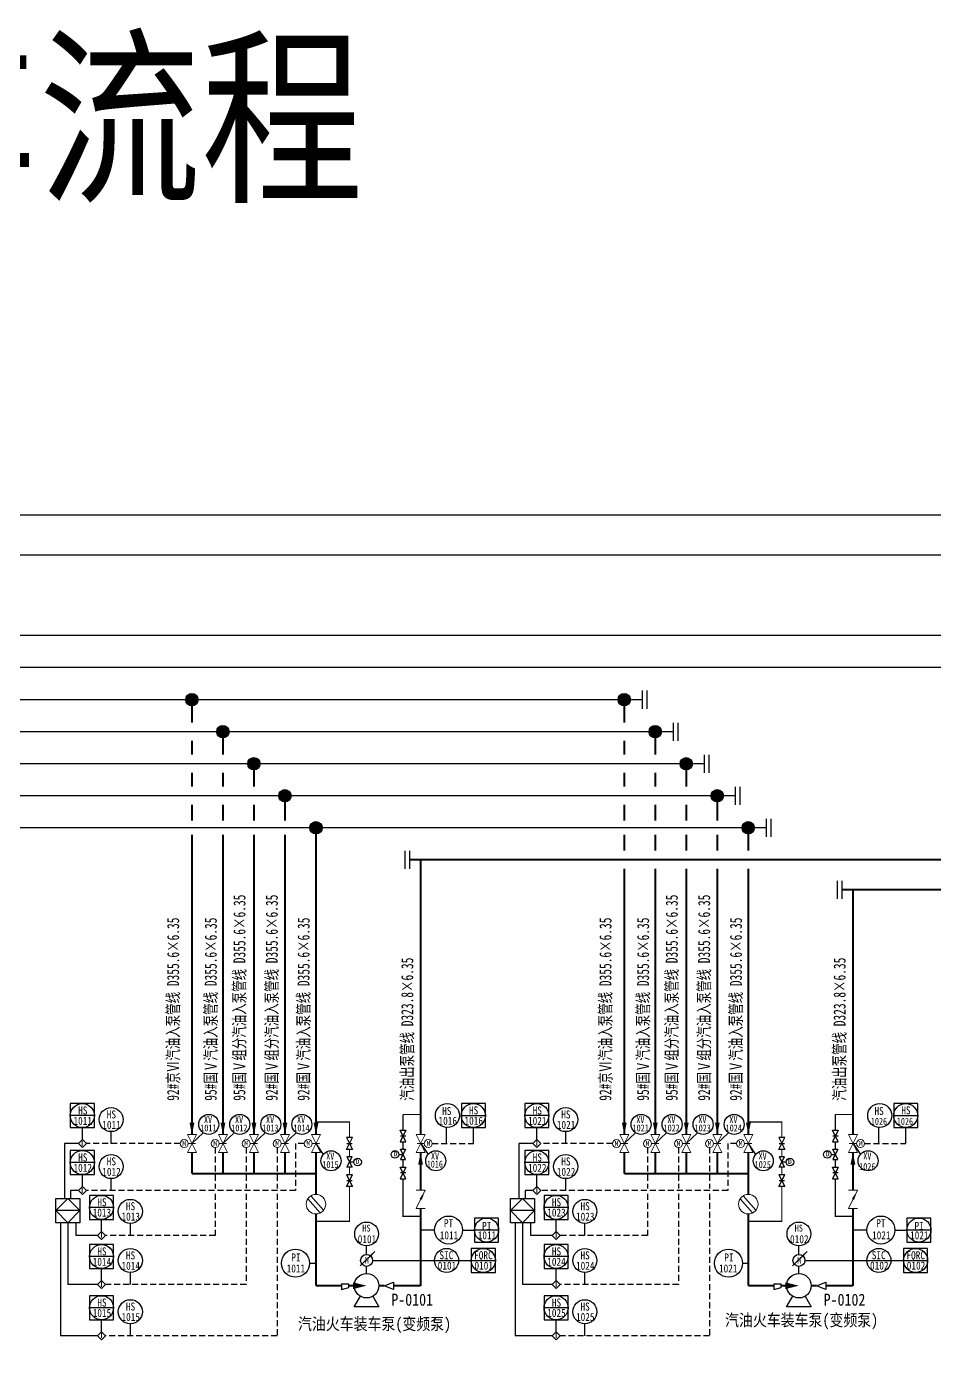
# Model space of a CAD drawing. Header units: millimetres. Extents: x 36820 to 41163, y -3485 to -2358.
# Drawn here: x 38076.7 to 38303.5, y -2689.3 to -2357.8 of the extents above; entities that cross this region are included whole.
import ezdxf
from ezdxf.enums import TextEntityAlignment as Align

# ---------------------------------------------------------------- set-up
doc = ezdxf.new("R2010")
doc.units = ezdxf.units.MM
doc.header["$LTSCALE"] = 6
doc.linetypes.add('DASHED2', pattern=[9.525, 6.35, -3.175])
doc.linetypes.add('HIDDEN', pattern=[0.375, 0.25, -0.125])
for name, color, linetype in [('bc', 7, 'Continuous'), ('BZC', 7, 'Continuous'), ('DEVICE', 4, 'Continuous'), ('SBC', 6, 'Continuous')]:
    doc.layers.add(name, color=color, linetype=linetype)
doc.styles.add('HT', font='simplex.shx', dxfattribs={"width": 0.75})
doc.styles.add('HZ', font='', dxfattribs={"width": 0.8})
doc.styles.add('HZTXT', font='', dxfattribs={"width": 0.8})
doc.styles.add('ST', font='')
doc.styles.get("Standard").update_dxf_attribs({"font": ''})
doc.styles.get('HZ').set_extended_font_data('NSimSun')
doc.styles.get('HZTXT').set_extended_font_data('NSimSun')
doc.styles.get('ST').set_extended_font_data('SimSun')
doc.styles.get('Standard').set_extended_font_data('NSimSun')
doc.linetypes.add('FENCELINE1', pattern='A,6.35,-2.54,[133,ltypeshp.shx,S=2.54,R=0,X=-2.54,Y=0],-2.54,25.4', length=36.83)

msp = doc.modelspace()

# ---------------------------------------------------------------- hatches: boundary and pattern name
at = {"layer": 'bc', "linetype": 'Continuous', "ltscale": 0.13}
h = msp.add_hatch(color=7, dxfattribs=at)
edge = h.paths.add_edge_path()
edge.add_arc((38117.99, -2525.973), 1.549, 0, 360)
h = msp.add_hatch(color=7, dxfattribs=at)
edge = h.paths.add_edge_path()
edge.add_arc((38225.99, -2525.974), 1.549, 0, 360)
h = msp.add_hatch(color=7, dxfattribs=at)
edge = h.paths.add_edge_path()
edge.add_arc((38125.738, -2533.974), 1.549, 0, 360)
h = msp.add_hatch(color=7, dxfattribs=at)
edge = h.paths.add_edge_path()
edge.add_arc((38233.738, -2533.974), 1.549, 0, 360)
h = msp.add_hatch(color=7, dxfattribs=at)
edge = h.paths.add_edge_path()
edge.add_arc((38133.486, -2541.973), 1.549, 0, 360)
h = msp.add_hatch(color=7, dxfattribs=at)
edge = h.paths.add_edge_path()
edge.add_arc((38241.486, -2541.974), 1.549, 0, 360)
h = msp.add_hatch(color=7, dxfattribs=at)
edge = h.paths.add_edge_path()
edge.add_arc((38141.235, -2549.973), 1.549, 0, 360)
h = msp.add_hatch(color=7, dxfattribs=at)
edge = h.paths.add_edge_path()
edge.add_arc((38249.235, -2549.974), 1.549, 0, 360)
h = msp.add_hatch(color=7, dxfattribs=at)
edge = h.paths.add_edge_path()
edge.add_arc((38148.983, -2557.972), 1.549, 0, 360)
h = msp.add_hatch(color=7, dxfattribs=at)
edge = h.paths.add_edge_path()
edge.add_arc((38256.983, -2557.972), 1.549, 0, 360)

# ---------------------------------------------------------------- linework, layer by layer
at = {"color": 5}
msp.add_line((38423.46, -2517.973), (37771.824, -2517.973), dxfattribs=at)
at = {"color": 7}
for p, q in [((38230.452, -2523.723), (38230.452, -2528.223)), ((38231.636, -2523.723), (38231.636, -2528.223)), ((38238.2, -2531.724), (38238.2, -2536.224)), ((38239.384, -2531.724), (38239.384, -2536.224)), ((38245.949, -2539.723), (38245.949, -2544.223)), ((38247.133, -2539.723), (38247.133, -2544.223)), ((38253.697, -2547.723), (38253.697, -2552.223)), ((38254.881, -2547.723), (38254.881, -2552.223)), ((38261.445, -2555.722), (38261.445, -2560.222)), ((38262.629, -2555.722), (38262.629, -2560.222)), ((38171.193, -2563.72), (38171.193, -2568.22)), ((38172.377, -2563.72), (38172.377, -2568.22)), ((38279.193, -2571.225), (38279.193, -2575.725)), ((38280.377, -2571.225), (38280.377, -2575.725))]:
    msp.add_line(p, q, dxfattribs=at)
for p, q in [((38093.623, -2629.889), (38087.623, -2629.889)), ((38185.307, -2629.863), (38191.307, -2629.863)), ((38207.172, -2629.889), (38201.172, -2629.889)), ((38293.307, -2629.863), (38299.307, -2629.863)), ((38090.623, -2635.889), (38090.623, -2632.889)), ((38097.817, -2636.889), (38097.817, -2633.889)), ((38117.99, -2636.889), (38120.814, -2634.152)), ((38125.738, -2636.889), (38128.562, -2634.152)), ((38133.486, -2636.889), (38136.31, -2634.152)), ((38141.235, -2636.889), (38144.058, -2634.152)), ((38181.613, -2636.863), (38181.613, -2632.856)), ((38188.307, -2636.866), (38188.307, -2632.863)), ((38204.172, -2635.889), (38204.172, -2632.889)), ((38211.366, -2636.889), (38211.366, -2633.889)), ((38225.99, -2636.889), (38228.814, -2634.152)), ((38233.738, -2636.889), (38236.562, -2634.152)), ((38241.486, -2636.889), (38244.31, -2634.152)), ((38249.235, -2636.889), (38252.058, -2634.152)), ((38289.613, -2636.863), (38289.613, -2632.856)), ((38296.307, -2636.866), (38296.307, -2632.863)), ((38148.983, -2636.889), (38150.807, -2639.584)), ((38175.153, -2636.889), (38176.978, -2639.584)), ((38256.983, -2636.889), (38258.807, -2639.584)), ((38283.153, -2636.889), (38284.978, -2639.584)), ((38093.623, -2641.625), (38087.623, -2641.625)), ((38207.172, -2641.625), (38201.172, -2641.625)), ((38090.623, -2647.625), (38090.623, -2644.625)), ((38204.172, -2647.625), (38204.172, -2644.625)), ((38097.817, -2648.625), (38097.817, -2645.625)), ((38211.366, -2648.625), (38211.366, -2645.625)), ((38086.994, -2650.631), (38083.994, -2653.631)), ((38089.994, -2653.631), (38086.994, -2650.631)), ((38200.543, -2650.631), (38197.543, -2653.631)), ((38203.543, -2653.631), (38200.543, -2650.631)), ((38089.994, -2653.631), (38083.994, -2653.631)), ((38083.994, -2653.631), (38086.994, -2656.631)), ((38086.994, -2656.631), (38089.994, -2653.631)), ((38098.42, -2652.808), (38092.42, -2652.808)), ((38203.543, -2653.631), (38197.543, -2653.631)), ((38197.543, -2653.631), (38200.543, -2656.631)), ((38200.543, -2656.631), (38203.543, -2653.631)), ((38211.969, -2652.808), (38205.969, -2652.808)), ((38095.42, -2658.808), (38095.42, -2655.808)), ((38102.614, -2659.808), (38102.614, -2656.808)), ((38178.616, -2658.471), (38175.147, -2658.471)), ((38208.969, -2658.808), (38208.969, -2655.808)), ((38216.163, -2659.808), (38216.163, -2656.808)), ((38286.616, -2658.471), (38283.147, -2658.471)), ((38098.42, -2665.096), (38092.42, -2665.096)), ((38211.969, -2665.096), (38205.969, -2665.096)), ((38095.42, -2671.096), (38095.42, -2668.096)), ((38147.373, -2666.776), (38148.983, -2666.776)), ((38178.616, -2666.058), (38184.616, -2666.058)), ((38187.794, -2666.058), (38193.794, -2666.058)), ((38208.969, -2671.096), (38208.969, -2668.096)), ((38255.549, -2666.776), (38256.983, -2666.776)), ((38286.616, -2666.058), (38292.616, -2666.058)), ((38295.794, -2666.058), (38301.794, -2666.058)), ((38102.614, -2672.096), (38102.614, -2669.096)), ((38166.045, -2672.376), (38168.34, -2671.458)), ((38168.34, -2671.458), (38168.34, -2673.294)), ((38216.163, -2672.096), (38216.163, -2669.096)), ((38274.045, -2672.376), (38276.34, -2671.458)), ((38276.34, -2671.458), (38276.34, -2673.294)), ((38155.406, -2671.894), (38155.406, -2673.327)), ((38155.406, -2671.894), (38157.223, -2671.894)), ((38155.406, -2673.327), (38157.223, -2672.858)), ((38157.223, -2672.858), (38157.223, -2671.894)), ((38168.34, -2673.294), (38166.045, -2672.376)), ((38263.406, -2671.894), (38263.406, -2673.327)), ((38263.406, -2671.894), (38265.223, -2671.894)), ((38263.406, -2673.327), (38265.223, -2672.858)), ((38265.223, -2672.858), (38265.223, -2671.894)), ((38276.34, -2673.294), (38274.045, -2672.376)), ((38098.42, -2677.881), (38092.42, -2677.881)), ((38211.969, -2677.881), (38205.969, -2677.881)), ((38095.42, -2683.881), (38095.42, -2680.881)), ((38208.969, -2683.881), (38208.969, -2680.881)), ((38102.614, -2684.881), (38102.614, -2681.881)), ((38216.163, -2684.881), (38216.163, -2681.881))]:
    msp.add_line(p, q)
at = {"color": 0}
for p, q in [((38158.096, -2635.391), (38156.633, -2635.391)), ((38156.633, -2638.318), (38158.096, -2635.391)), ((38156.633, -2635.391), (38158.096, -2638.318)), ((38170.002, -2633.516), (38171.465, -2633.516)), ((38171.465, -2636.442), (38170.002, -2633.516)), ((38171.465, -2633.516), (38170.002, -2636.442)), ((38171.397, -2635.011), (38170.085, -2635.011)), ((38266.096, -2635.391), (38264.633, -2635.391)), ((38264.633, -2638.318), (38266.096, -2635.391)), ((38264.633, -2635.391), (38266.096, -2638.318)), ((38278.002, -2633.516), (38279.465, -2633.516)), ((38279.465, -2636.442), (38278.002, -2633.516)), ((38279.465, -2633.516), (38278.002, -2636.442)), ((38279.397, -2635.011), (38278.085, -2635.011)), ((38158.096, -2638.318), (38156.633, -2638.318)), ((38156.701, -2636.887), (38158.013, -2636.887)), ((38170.002, -2636.442), (38171.465, -2636.442)), ((38170.086, -2638.3), (38171.381, -2638.3)), ((38171.381, -2638.3), (38170.086, -2640.89)), ((38171.381, -2640.89), (38170.086, -2638.3)), ((38266.096, -2638.318), (38264.633, -2638.318)), ((38264.701, -2636.887), (38266.013, -2636.887)), ((38278.002, -2636.442), (38279.465, -2636.442)), ((38278.086, -2638.3), (38279.381, -2638.3)), ((38279.381, -2638.3), (38278.086, -2640.89)), ((38279.381, -2640.89), (38278.086, -2638.3)), ((38158.012, -2640.207), (38156.717, -2640.207)), ((38156.717, -2640.207), (38158.012, -2642.796)), ((38156.717, -2642.796), (38158.012, -2640.207)), ((38158.45, -2641.502), (38157.364, -2641.502)), ((38169.648, -2639.595), (38170.733, -2639.595)), ((38170.086, -2640.89), (38171.381, -2640.89)), ((38266.012, -2640.207), (38264.717, -2640.207)), ((38264.717, -2640.207), (38266.012, -2642.796)), ((38264.717, -2642.796), (38266.012, -2640.207)), ((38266.45, -2641.502), (38265.364, -2641.502)), ((38277.648, -2639.595), (38278.733, -2639.595)), ((38278.086, -2640.89), (38279.381, -2640.89)), ((38158.096, -2644.686), (38156.633, -2644.686)), ((38156.633, -2644.686), (38158.096, -2647.612)), ((38156.633, -2647.612), (38158.096, -2644.686)), ((38158.012, -2642.796), (38156.717, -2642.796)), ((38170.002, -2642.779), (38171.465, -2642.779)), ((38171.465, -2642.779), (38170.002, -2645.706)), ((38171.465, -2645.706), (38170.002, -2642.779)), ((38171.397, -2644.21), (38170.085, -2644.21)), ((38266.096, -2644.686), (38264.633, -2644.686)), ((38264.633, -2644.686), (38266.096, -2647.612)), ((38264.633, -2647.612), (38266.096, -2644.686)), ((38266.012, -2642.796), (38264.717, -2642.796)), ((38278.002, -2642.779), (38279.465, -2642.779)), ((38279.465, -2642.779), (38278.002, -2645.706)), ((38279.465, -2645.706), (38278.002, -2642.779)), ((38279.397, -2644.21), (38278.085, -2644.21)), ((38158.096, -2647.612), (38156.633, -2647.612)), ((38156.701, -2646.117), (38158.013, -2646.117)), ((38170.002, -2645.706), (38171.465, -2645.706)), ((38266.096, -2647.612), (38264.633, -2647.612)), ((38264.701, -2646.117), (38266.013, -2646.117)), ((38278.002, -2645.706), (38279.465, -2645.706))]:
    msp.add_line(p, q, dxfattribs=at)
at = {"linetype": 'HIDDEN'}
for p, q in [((38115.063, -2636.889), (38091.623, -2636.889)), ((38123.811, -2637.889), (38123.811, -2648.055)), ((38131.56, -2637.889), (38131.56, -2648.055)), ((38139.308, -2637.889), (38139.308, -2648.055)), ((38146.056, -2636.889), (38143.894, -2636.889)), ((38143.894, -2636.889), (38143.894, -2648.625)), ((38178.02, -2636.862), (38188.307, -2636.866)), ((38223.063, -2636.889), (38205.172, -2636.889)), ((38231.811, -2637.889), (38231.811, -2648.055)), ((38239.56, -2637.889), (38239.56, -2648.055)), ((38247.308, -2637.889), (38247.308, -2648.055)), ((38254.056, -2636.889), (38251.894, -2636.889)), ((38251.894, -2636.889), (38251.894, -2648.625)), ((38286.021, -2636.862), (38296.307, -2636.866)), ((38143.894, -2648.625), (38091.623, -2648.625)), ((38251.894, -2648.625), (38205.172, -2648.625)), ((38123.811, -2649.454), (38123.811, -2659.808)), ((38131.56, -2649.454), (38131.56, -2672.096)), ((38139.308, -2649.454), (38139.308, -2684.881)), ((38231.811, -2649.454), (38231.811, -2659.808)), ((38239.56, -2649.454), (38239.56, -2672.096)), ((38247.308, -2649.454), (38247.308, -2684.881)), ((38123.811, -2659.808), (38096.42, -2659.808)), ((38231.811, -2659.808), (38209.969, -2659.808)), ((38131.56, -2672.096), (38096.42, -2672.096)), ((38239.56, -2672.096), (38209.969, -2672.096)), ((38139.308, -2684.881), (38096.42, -2684.881)), ((38247.308, -2684.881), (38209.969, -2684.881))]:
    msp.add_line(p, q, dxfattribs=at)
at = {"lineweight": 13}
for p, q in [((38176.274, -2648.546), (38174.021, -2653.053)), ((38176.274, -2648.546), (38174.021, -2648.546)), ((38284.274, -2648.546), (38282.021, -2653.053)), ((38146.927, -2650.688), (38150.05, -2654.198)), ((38147.679, -2649.94), (38150.88, -2653.538)), ((38254.927, -2650.688), (38258.05, -2654.198)), ((38255.679, -2649.94), (38258.88, -2653.538)), ((38176.274, -2653.053), (38174.021, -2653.053)), ((38284.274, -2653.053), (38282.021, -2653.053))]:
    msp.add_line(p, q, dxfattribs=at)
at = {"color": 0, "lineweight": 13}
msp.add_line((38284.274, -2648.546), (38282.021, -2648.546), dxfattribs=at)
at = {"color": 7, "lineweight": -3}
for p, q in [((38161.634, -2664.569), (38161.634, -2662.422)), ((38269.634, -2664.569), (38269.634, -2662.422)), ((38161.634, -2669.311), (38161.634, -2667.547)), ((38269.634, -2669.311), (38269.634, -2667.547))]:
    msp.add_line(p, q, dxfattribs=at)
at = {"lineweight": -3}
for p, q in [((38158.57, -2677.684), (38160.102, -2675.03)), ((38163.167, -2675.03), (38164.699, -2677.684)), ((38266.57, -2677.684), (38268.102, -2675.03)), ((38271.167, -2675.03), (38272.699, -2677.684)), ((38164.699, -2677.684), (38158.57, -2677.684)), ((38272.699, -2677.684), (38266.57, -2677.684))]:
    msp.add_line(p, q, dxfattribs=at)
at = {"color": 6, "const_width": 0.5}
for points in [[(38117.99, -2525.973), (38117.99, -2531.724)], [(38225.99, -2525.973), (38225.99, -2531.724)], [(38125.738, -2533.974), (38125.738, -2539.723)], [(38233.738, -2533.974), (38233.738, -2539.723)], [(38117.99, -2536.224), (38117.99, -2539.723)], [(38225.99, -2536.224), (38225.99, -2539.723)], [(38133.486, -2541.973), (38133.486, -2547.723)], [(38241.486, -2541.973), (38241.486, -2547.723)], [(38117.99, -2544.223), (38117.99, -2547.723)], [(38125.738, -2544.223), (38125.738, -2547.723)], [(38225.99, -2544.223), (38225.99, -2547.723)], [(38233.738, -2544.223), (38233.738, -2547.723)], [(38117.99, -2552.223), (38117.99, -2556.214)], [(38125.738, -2552.223), (38125.738, -2556.214)], [(38133.486, -2552.223), (38133.486, -2556.214)], [(38141.235, -2549.973), (38141.235, -2556.214)], [(38225.99, -2552.223), (38225.99, -2556.214)], [(38233.738, -2552.223), (38233.738, -2556.214)], [(38241.486, -2552.223), (38241.486, -2556.214)], [(38249.235, -2549.973), (38249.235, -2556.214)], [(38148.983, -2557.972), (38148.983, -2634.636)], [(38256.983, -2557.971), (38256.983, -2563.719)], [(38117.99, -2559.731), (38117.99, -2634.636)], [(38125.738, -2559.731), (38125.738, -2634.636)], [(38133.486, -2559.731), (38133.486, -2634.636)], [(38141.235, -2559.731), (38141.235, -2634.636)], [(38225.99, -2559.73), (38225.99, -2563.719)], [(38233.738, -2559.73), (38233.738, -2563.719)], [(38241.486, -2559.729), (38241.486, -2563.719)], [(38249.235, -2559.729), (38249.235, -2563.719)], [(38172.377, -2565.97), (38493.228, -2565.97)], [(38175.144, -2634.636), (38175.144, -2565.97)], [(38225.99, -2568.219), (38225.99, -2634.636)], [(38233.738, -2568.219), (38233.738, -2634.636)], [(38241.486, -2568.219), (38241.486, -2634.636)], [(38249.235, -2568.219), (38249.235, -2634.636)], [(38256.983, -2568.219), (38256.983, -2634.636)], [(38280.377, -2573.475), (38486.228, -2573.475)], [(38283.144, -2630.828), (38283.144, -2573.475)], [(38117.99, -2644.352), (38117.99, -2639.142)], [(38125.738, -2644.352), (38125.738, -2639.142)], [(38133.486, -2644.352), (38133.486, -2639.142)], [(38141.235, -2644.352), (38141.235, -2639.142)], [(38148.983, -2649.563), (38148.983, -2639.142)], [(38175.147, -2648.546), (38175.147, -2639.142)], [(38225.99, -2644.352), (38225.99, -2639.142)], [(38233.738, -2644.352), (38233.738, -2639.142)], [(38241.486, -2644.352), (38241.486, -2639.142)], [(38249.235, -2644.352), (38249.235, -2639.142)], [(38256.983, -2649.563), (38256.983, -2639.142)], [(38283.147, -2648.546), (38283.147, -2639.142)], [(38148.983, -2644.352), (38117.99, -2644.352)], [(38256.983, -2644.352), (38225.99, -2644.352)], [(38148.983, -2672.376), (38148.983, -2654.444)], [(38175.147, -2672.458), (38175.147, -2653.053)], [(38256.983, -2672.376), (38256.983, -2654.444)], [(38283.147, -2672.458), (38283.147, -2653.053)], [(38155.406, -2672.376), (38148.983, -2672.376), (38148.983, -2672.376)], [(38158.234, -2672.376), (38157.223, -2672.376)], [(38164.699, -2672.376), (38166.045, -2672.376)], [(38168.34, -2672.376), (38175.151, -2672.376)], [(38263.406, -2672.376), (38256.983, -2672.376), (38256.983, -2672.376)], [(38266.234, -2672.376), (38265.223, -2672.376)], [(38272.699, -2672.376), (38274.045, -2672.376)], [(38276.34, -2672.376), (38283.151, -2672.376)]]:
    msp.add_lwpolyline(points, dxfattribs=at)
for points in [[(38093.623, -2632.889), (38093.623, -2626.889), (38087.623, -2626.889), (38087.623, -2632.889)], [(38185.307, -2626.863), (38185.307, -2632.863), (38191.307, -2632.863), (38191.307, -2626.863)], [(38207.172, -2632.889), (38207.172, -2626.889), (38201.172, -2626.889), (38201.172, -2632.889)], [(38293.307, -2626.863), (38293.307, -2632.863), (38299.307, -2632.863), (38299.307, -2626.863)], [(38093.623, -2644.625), (38093.623, -2638.625), (38087.623, -2638.625), (38087.623, -2644.625)], [(38090.623, -2635.889), (38089.623, -2636.889), (38090.623, -2637.889), (38091.623, -2636.889)], [(38207.172, -2644.625), (38207.172, -2638.625), (38201.172, -2638.625), (38201.172, -2644.625)], [(38204.172, -2635.889), (38203.172, -2636.889), (38204.172, -2637.889), (38205.172, -2636.889)], [(38090.623, -2647.625), (38089.623, -2648.625), (38090.623, -2649.625), (38091.623, -2648.625)], [(38204.172, -2647.625), (38203.172, -2648.625), (38204.172, -2649.625), (38205.172, -2648.625)], [(38089.994, -2650.631), (38089.994, -2656.631), (38083.994, -2656.631), (38083.994, -2650.631)], [(38098.42, -2655.808), (38098.42, -2649.808), (38092.42, -2649.808), (38092.42, -2655.808)], [(38203.543, -2650.631), (38203.543, -2656.631), (38197.543, -2656.631), (38197.543, -2650.631)], [(38211.969, -2655.808), (38211.969, -2649.808), (38205.969, -2649.808), (38205.969, -2655.808)], [(38194.607, -2661.471), (38194.607, -2655.471), (38188.607, -2655.471), (38188.607, -2661.471)], [(38302.607, -2661.471), (38302.607, -2655.471), (38296.607, -2655.471), (38296.607, -2661.471)], [(38095.42, -2658.808), (38094.42, -2659.808), (38095.42, -2660.808), (38096.42, -2659.808)], [(38208.969, -2658.808), (38207.969, -2659.808), (38208.969, -2660.808), (38209.969, -2659.808)], [(38098.42, -2668.096), (38098.42, -2662.096), (38092.42, -2662.096), (38092.42, -2668.096)], [(38187.794, -2663.058), (38187.794, -2669.058), (38193.794, -2669.058), (38193.794, -2663.058)], [(38211.969, -2668.096), (38211.969, -2662.096), (38205.969, -2662.096), (38205.969, -2668.096)], [(38295.794, -2663.058), (38295.794, -2669.058), (38301.794, -2669.058), (38301.794, -2663.058)], [(38095.42, -2671.096), (38094.42, -2672.096), (38095.42, -2673.096), (38096.42, -2672.096)], [(38208.969, -2671.096), (38207.969, -2672.096), (38208.969, -2673.096), (38209.969, -2672.096)], [(38098.42, -2680.881), (38098.42, -2674.881), (38092.42, -2674.881), (38092.42, -2680.881)], [(38211.969, -2680.881), (38211.969, -2674.881), (38205.969, -2674.881), (38205.969, -2680.881)], [(38095.42, -2683.881), (38094.42, -2684.881), (38095.42, -2685.881), (38096.42, -2684.881)], [(38208.969, -2683.881), (38207.969, -2684.881), (38208.969, -2685.881), (38209.969, -2684.881)]]:
    msp.add_lwpolyline(points, close=True)
at = {"color": 0, "lineweight": 13}
for points in [[(38118.006, -2634.636, 0, 1.2, 0), (38118.006, -2631.636, 1.2, 1.2, 0)], [(38125.754, -2634.636, 0, 1.2, 0), (38125.754, -2631.636, 1.2, 1.2, 0)], [(38133.502, -2634.636, 0, 1.2, 0), (38133.502, -2631.636, 1.2, 1.2, 0)], [(38141.251, -2634.636, 0, 1.2, 0), (38141.251, -2631.636, 1.2, 1.2, 0)], [(38148.999, -2634.636, 0, 1.2, 0), (38148.999, -2631.636, 1.2, 1.2, 0)], [(38226.006, -2634.636, 0, 1.2, 0), (38226.006, -2631.636, 1.2, 1.2, 0)], [(38233.754, -2634.636, 0, 1.2, 0), (38233.754, -2631.636, 1.2, 1.2, 0)], [(38241.502, -2634.636, 0, 1.2, 0), (38241.502, -2631.636, 1.2, 1.2, 0)], [(38249.251, -2634.636, 0, 1.2, 0), (38249.251, -2631.636, 1.2, 1.2, 0)], [(38256.999, -2634.636, 0, 1.2, 0), (38256.999, -2631.636, 1.2, 1.2, 0)], [(38175.123, -2639.142, 0, 1.2, 0), (38175.123, -2642.142, 1.2, 1.2, 0)], [(38283.123, -2639.142, 0, 1.2, 0), (38283.123, -2642.142, 1.2, 1.2, 0)]]:
    msp.add_lwpolyline(points, format="xyseb", dxfattribs=at)
at = {"color": 0, "const_width": 0.3}
for points in [[(38157.364, -2635.391), (38157.364, -2631.499), (38149.145, -2631.499)], [(38170.733, -2633.516), (38170.733, -2629.592)], [(38170.733, -2629.592), (38175.144, -2629.592)], [(38265.364, -2635.391), (38265.364, -2631.499), (38257.145, -2631.499)], [(38278.733, -2633.516), (38278.733, -2629.592)], [(38278.733, -2629.592), (38283.144, -2629.592)], [(38157.364, -2640.207), (38157.364, -2638.318)], [(38170.733, -2638.3), (38170.733, -2636.442)], [(38265.364, -2640.207), (38265.364, -2638.318)], [(38278.733, -2638.3), (38278.733, -2636.442)], [(38170.72, -2640.89), (38170.72, -2642.779)], [(38278.72, -2640.89), (38278.72, -2642.779)], [(38157.378, -2642.796), (38157.378, -2644.686)], [(38265.378, -2642.796), (38265.378, -2644.686)], [(38157.364, -2647.612), (38157.364, -2656.28), (38148.983, -2656.28)], [(38170.733, -2645.706), (38170.733, -2655.068), (38175.147, -2655.068)], [(38265.364, -2647.612), (38265.364, -2656.28), (38256.983, -2656.28)], [(38278.733, -2645.706), (38278.733, -2655.068), (38283.147, -2655.068)]]:
    msp.add_lwpolyline(points, dxfattribs=at)
at = {"color": 6}
for points in [[(38161.634, -2672.376, 0, 1.7, 0), (38158.234, -2672.376, 0.85, 0.85, 0)], [(38269.634, -2672.376, 0, 1.7, 0), (38266.234, -2672.376, 0.85, 0.85, 0)]]:
    msp.add_lwpolyline(points, format="xyseb", dxfattribs=at)
for centre, radius in [((38090.623, -2629.889), 3), ((38097.817, -2630.889), 3), ((38181.814, -2629.863), 3), ((38188.307, -2629.863), 3), ((38204.172, -2629.889), 3), ((38211.366, -2630.889), 3), ((38289.814, -2629.863), 3), ((38296.307, -2629.863), 3), ((38122.209, -2632.077), 2.5), ((38129.957, -2632.077), 2.5), ((38137.706, -2632.077), 2.5), ((38145.454, -2632.077), 2.5), ((38230.209, -2632.077), 2.5), ((38237.957, -2632.077), 2.5), ((38245.706, -2632.077), 2.5), ((38253.454, -2632.077), 2.5), ((38090.623, -2641.625), 3), ((38152.74, -2641.17), 2.5), ((38178.91, -2641.17), 2.5), ((38204.172, -2641.625), 3), ((38260.74, -2641.17), 2.5), ((38286.91, -2641.17), 2.5), ((38097.817, -2642.625), 3), ((38211.366, -2642.625), 3), ((38095.42, -2652.808), 3), ((38102.614, -2653.808), 3), ((38208.969, -2652.808), 3), ((38216.163, -2653.808), 3), ((38191.607, -2658.471), 3), ((38299.607, -2658.471), 3), ((38095.42, -2665.096), 3), ((38102.614, -2666.096), 3), ((38143.873, -2666.758), 3.5), ((38181.616, -2666.058), 3), ((38190.794, -2666.058), 3), ((38208.969, -2665.096), 3), ((38216.163, -2666.096), 3), ((38252.049, -2666.758), 3.5), ((38289.616, -2666.058), 3), ((38298.794, -2666.058), 3), ((38095.42, -2677.881), 3), ((38208.969, -2677.881), 3), ((38102.614, -2678.881), 3), ((38216.163, -2678.881), 3)]:
    msp.add_circle(centre, radius)
at = {"color": 0, "lineweight": 13}
for centre in [(38116.063, -2636.889), (38123.811, -2636.889), (38131.56, -2636.889), (38139.308, -2636.889), (38147.056, -2636.889), (38177.02, -2636.889), (38224.063, -2636.889), (38231.811, -2636.889), (38239.56, -2636.889), (38247.308, -2636.889), (38255.056, -2636.889), (38285.02, -2636.889)]:
    msp.add_circle(centre, 1, dxfattribs=at)
at = {"color": 0}
for centre in [(38168.704, -2639.595), (38276.704, -2639.595), (38159.394, -2641.502), (38267.394, -2641.502)]:
    msp.add_circle(centre, 0.944, dxfattribs=at)
at = {"lineweight": 13}
for centre in [(38148.983, -2652.003), (38256.983, -2652.003)]:
    msp.add_circle(centre, 2.441, dxfattribs=at)
at = {"lineweight": -3}
for centre, radius in [((38182.116, -2658.471), 3.5), ((38290.116, -2658.471), 3.5), ((38161.634, -2659.447), 2.975), ((38269.634, -2659.447), 2.975), ((38161.634, -2672.376), 3.065), ((38269.634, -2672.376), 3.065)]:
    msp.add_circle(centre, radius, dxfattribs=at)
at = {"color": 7, "lineweight": -3}
for centre in [(38161.634, -2666.058), (38269.634, -2666.058)]:
    msp.add_circle(centre, 1.489, dxfattribs=at)
at = {"layer": 'bc', "color": 2, "linetype": 'Continuous', "ltscale": 0.13}
for p, q in [((38163.693, -2663.817), (38160.067, -2667.443)), ((38271.693, -2663.817), (38268.067, -2667.443))]:
    msp.add_line(p, q, dxfattribs=at)
msp.add_lwpolyline([(37472.334, -2479.821), (38802.086, -2479.821), (38802.086, -3073.821), (37472.334, -3073.821)], close=True, dxfattribs=at)
msp.add_lwpolyline([(37472.334, -2479.821), (38802.086, -2479.821), (38802.086, -3073.821), (37472.334, -3073.821)], close=True, dxfattribs=at)
msp.add_lwpolyline([(37472.334, -2479.821), (38802.086, -2479.821), (38802.086, -3073.821), (37472.334, -3073.821)], close=True, dxfattribs=at)
at = {"layer": 'bc', "color": 2, "linetype": 'Continuous', "ltscale": 0.13, "const_width": 0.3}
msp.add_lwpolyline([(37497.334, -2489.821), (38792.086, -2489.821), (38792.086, -3063.821), (37497.334, -3063.821)], close=True, dxfattribs=at)
msp.add_lwpolyline([(37497.334, -2489.821), (38792.086, -2489.821), (38792.086, -3063.821), (37497.334, -3063.821)], close=True, dxfattribs=at)
msp.add_lwpolyline([(37497.334, -2489.821), (38792.086, -2489.821), (38792.086, -3063.821), (37497.334, -3063.821)], close=True, dxfattribs=at)
at = {"layer": 'bc', "color": 0, "linetype": 'Continuous', "ltscale": 0.13}
for points in [[(38176.274, -2648.546, 0, 0.6, 0), (38175.147, -2650.8, 0.6, 0.6, 0)], [(38284.274, -2648.546, 0, 0.6, 0), (38283.147, -2650.8, 0.6, 0.6, 0)]]:
    msp.add_lwpolyline(points, format="xyseb", dxfattribs=at)
at = {"layer": 'bc', "color": 2, "linetype": 'Continuous', "ltscale": 0.13}
for points in [[(38163.693, -2663.817, 0, 0.5, 0), (38162.745, -2664.764, 0.5, 0.5, 0)], [(38271.693, -2663.817, 0, 0.5, 0), (38270.745, -2664.764, 0.5, 0.5, 0)]]:
    msp.add_lwpolyline(points, format="xyseb", dxfattribs=at)
at = {"layer": 'bc', "color": 7, "linetype": 'Continuous', "ltscale": 0.13}
for centre in [(38117.99, -2525.973), (38225.99, -2525.974), (38125.738, -2533.974), (38233.738, -2533.974), (38133.486, -2541.973), (38241.486, -2541.974), (38141.235, -2549.973), (38249.235, -2549.974), (38148.983, -2557.972), (38256.983, -2557.972)]:
    msp.add_circle(centre, 1.549, dxfattribs=at)
at = {"layer": 'BZC', "color": 5}
msp.add_line((38416.117, -2509.973), (37771.824, -2509.973), dxfattribs=at)
at = {"layer": 'BZC', "color": 0, "lineweight": 13}
for p, q in [((38116.863, -2634.636), (38119.116, -2634.636)), ((38119.116, -2634.636), (38116.863, -2639.142)), ((38119.116, -2639.142), (38116.863, -2634.636)), ((38124.611, -2634.636), (38126.865, -2634.636)), ((38126.865, -2634.636), (38124.611, -2639.142)), ((38126.865, -2639.142), (38124.611, -2634.636)), ((38132.36, -2634.636), (38134.613, -2634.636)), ((38134.613, -2634.636), (38132.36, -2639.142)), ((38134.613, -2639.142), (38132.36, -2634.636)), ((38140.108, -2634.636), (38142.361, -2634.636)), ((38142.361, -2634.636), (38140.108, -2639.142)), ((38142.361, -2639.142), (38140.108, -2634.636)), ((38147.856, -2634.636), (38150.11, -2634.636)), ((38150.11, -2634.636), (38147.856, -2639.142)), ((38150.11, -2639.142), (38147.856, -2634.636)), ((38176.28, -2634.636), (38174.026, -2634.636)), ((38174.026, -2634.636), (38176.28, -2639.143)), ((38174.026, -2639.143), (38176.28, -2634.636)), ((38224.863, -2634.636), (38227.116, -2634.636)), ((38227.116, -2634.636), (38224.863, -2639.142)), ((38227.116, -2639.142), (38224.863, -2634.636)), ((38232.611, -2634.636), (38234.865, -2634.636)), ((38234.865, -2634.636), (38232.611, -2639.142)), ((38234.865, -2639.142), (38232.611, -2634.636)), ((38240.36, -2634.636), (38242.613, -2634.636)), ((38242.613, -2634.636), (38240.36, -2639.142)), ((38242.613, -2639.142), (38240.36, -2634.636)), ((38248.108, -2634.636), (38250.361, -2634.636)), ((38250.361, -2634.636), (38248.108, -2639.142)), ((38250.361, -2639.142), (38248.108, -2634.636)), ((38255.856, -2634.636), (38258.11, -2634.636)), ((38258.11, -2634.636), (38255.856, -2639.142)), ((38258.11, -2639.142), (38255.856, -2634.636)), ((38284.28, -2634.636), (38282.027, -2634.636)), ((38282.027, -2634.636), (38284.28, -2639.143)), ((38282.027, -2639.143), (38284.28, -2634.636)), ((38118.916, -2636.889), (38117.063, -2636.889)), ((38126.665, -2636.889), (38124.811, -2636.889)), ((38134.413, -2636.889), (38132.56, -2636.889)), ((38142.161, -2636.889), (38140.308, -2636.889)), ((38149.91, -2636.889), (38148.056, -2636.889)), ((38174.226, -2636.889), (38176.08, -2636.889)), ((38226.916, -2636.889), (38225.063, -2636.889)), ((38234.665, -2636.889), (38232.811, -2636.889)), ((38242.413, -2636.889), (38240.56, -2636.889)), ((38250.161, -2636.889), (38248.308, -2636.889)), ((38257.91, -2636.889), (38256.056, -2636.889)), ((38282.227, -2636.889), (38284.08, -2636.889)), ((38116.863, -2639.142), (38119.116, -2639.142)), ((38124.611, -2639.142), (38126.865, -2639.142)), ((38132.36, -2639.142), (38134.613, -2639.142)), ((38140.108, -2639.142), (38142.361, -2639.142)), ((38147.856, -2639.142), (38150.11, -2639.142)), ((38176.28, -2639.143), (38174.026, -2639.143)), ((38224.863, -2639.142), (38227.116, -2639.142)), ((38232.611, -2639.142), (38234.865, -2639.142)), ((38240.36, -2639.142), (38242.613, -2639.142)), ((38248.108, -2639.142), (38250.361, -2639.142)), ((38255.856, -2639.142), (38258.11, -2639.142)), ((38284.28, -2639.143), (38282.027, -2639.143))]:
    msp.add_line(p, q, dxfattribs=at)
at = {"layer": 'BZC', "linetype": 'FENCELINE1', "ltscale": 0.5}
for p, q in [((38089.623, -2636.889), (38086.132, -2636.889)), ((38086.132, -2636.889), (38086.132, -2650.631)), ((38203.172, -2636.889), (38199.681, -2636.889)), ((38199.681, -2636.889), (38199.681, -2650.631)), ((38089.623, -2648.625), (38087.69, -2648.625)), ((38087.69, -2648.625), (38087.69, -2650.631)), ((38203.172, -2648.625), (38201.239, -2648.625)), ((38201.239, -2648.625), (38201.239, -2650.631)), ((38085.208, -2656.631), (38085.208, -2684.881)), ((38086.994, -2656.631), (38086.994, -2672.096)), ((38089.078, -2659.808), (38089.078, -2656.631)), ((38198.757, -2656.631), (38198.757, -2684.881)), ((38200.543, -2656.631), (38200.543, -2672.096)), ((38202.627, -2659.808), (38202.627, -2656.631)), ((38094.42, -2659.808), (38089.078, -2659.808)), ((38207.969, -2659.808), (38202.627, -2659.808)), ((38094.42, -2672.096), (38086.994, -2672.096)), ((38207.969, -2672.096), (38200.543, -2672.096)), ((38094.42, -2684.881), (38085.208, -2684.881)), ((38207.969, -2684.881), (38198.757, -2684.881))]:
    msp.add_line(p, q, dxfattribs=at)
at = {"layer": 'BZC', "color": 230, "const_width": 0.5}
msp.add_lwpolyline([(38283.144, -2634.636), (38283.144, -2630.828)], dxfattribs=at)
at = {"layer": 'DEVICE', "color": 0, "linetype": 'DASHED2'}
for p, q in [((38185.616, -2658.471), (38188.607, -2658.471)), ((38293.616, -2658.471), (38296.607, -2658.471)), ((38163.123, -2666.058), (38178.616, -2666.058)), ((38184.616, -2666.058), (38187.794, -2666.058)), ((38271.123, -2666.058), (38286.616, -2666.058)), ((38292.616, -2666.058), (38295.794, -2666.058))]:
    msp.add_line(p, q, dxfattribs=at)
at = {"layer": 'DEVICE', "color": 0}
for p, q in [((38194.607, -2658.471), (38188.607, -2658.471)), ((38302.607, -2658.471), (38296.607, -2658.471))]:
    msp.add_line(p, q, dxfattribs=at)
at = {"layer": 'SBC', "linetype": 'Continuous'}
for p, q in [((38230.452, -2525.973), (37771.824, -2525.973)), ((38238.2, -2533.974), (37771.823, -2533.974)), ((38245.949, -2541.973), (37771.824, -2541.973))]:
    msp.add_line(p, q, dxfattribs=at)
at = {"layer": 'SBC', "color": 6, "linetype": 'Continuous'}
for p, q in [((38253.697, -2549.973), (37771.824, -2549.973)), ((38261.445, -2557.972), (37771.824, -2557.973))]:
    msp.add_line(p, q, dxfattribs=at)

# ---------------------------------------------------------------- texts
at = {"style": 'ST', "width": 0.85}
msp.add_text('成品油装车流程', height=35, dxfattribs=at).set_placement((37876.788, -2398.148))
at = {"lineweight": -3, "style": 'HZTXT', "width": 0.85}
for s, p in [('1011', (38088.408, -2632.192)), ('1011', (38095.602, -2633.192)), ('1016', (38179.599, -2632.166)), ('1016', (38186.091, -2632.166)), ('1021', (38201.957, -2632.192)), ('1021', (38209.151, -2633.192)), ('1012', (38088.408, -2643.928)), ('1022', (38201.957, -2643.928)), ('1012', (38095.602, -2644.928)), ('1022', (38209.151, -2644.928)), ('1013', (38093.205, -2655.111)), ('1013', (38100.399, -2656.111)), ('1023', (38206.754, -2655.111)), ('1023', (38213.948, -2656.111)), ('0101', (38159.419, -2661.75)), ('1011', (38179.9, -2660.774)), ('1011', (38189.392, -2660.774)), ('0102', (38267.419, -2661.75)), ('1021', (38287.9, -2660.774)), ('1021', (38297.392, -2660.774)), ('1014', (38093.205, -2667.399)), ('1014', (38100.399, -2668.399)), ('1011', (38141.658, -2669.061)), ('0101', (38179.4, -2668.361)), ('0101', (38188.579, -2668.361)), ('1024', (38206.754, -2667.399)), ('1024', (38213.948, -2668.399)), ('1021', (38249.658, -2669.061)), ('0102', (38287.4, -2668.361)), ('0102', (38296.579, -2668.361)), ('1015', (38093.205, -2680.183)), ('1025', (38206.754, -2680.183)), ('1015', (38100.399, -2681.183)), ('1025', (38213.948, -2681.183))]:
    msp.add_text(s, height=2, dxfattribs=at).set_placement(p)
at = {"lineweight": -3, "style": 'HT', "width": 0.75}
for p in [(38090.618, -2636.822), (38204.167, -2636.822), (38090.618, -2648.558), (38204.167, -2648.558), (38095.415, -2659.741), (38208.964, -2659.741), (38095.415, -2672.029), (38208.964, -2672.029), (38095.415, -2684.813), (38208.964, -2684.813)]:
    msp.add_text('I', height=1.25, rotation=360, dxfattribs=at).set_placement(p, align=Align.MIDDLE)
at = {"color": 0, "lineweight": -3}
for rotation, p in [(0.21463, (38115.612, -2637.455)), (0.21463, (38123.36, -2637.455)), (0.21463, (38131.108, -2637.455)), (0.21463, (38138.856, -2637.455)), (0.21463, (38146.605, -2637.455)), (359.78537, (38176.611, -2637.451)), (0.21463, (38223.612, -2637.455)), (0.21463, (38231.36, -2637.455)), (0.21463, (38239.108, -2637.455)), (0.21463, (38246.857, -2637.455)), (0.21463, (38254.605, -2637.455)), (359.78537, (38284.612, -2637.451))]:
    msp.add_text('M', height=1.2, rotation=rotation, dxfattribs=at).set_placement(p)
at = {"color": 0, "style": 'ST'}
for p in [(38158.916, -2641.96), (38168.359, -2640.053), (38266.916, -2641.96), (38276.359, -2640.053)]:
    msp.add_text('D', height=1.176, dxfattribs=at).set_placement(p)
at = {"lineweight": -3, "style": 'HZTXT', "width": 0.85}
for s, height, p in [('HS', 1.7, (38161.604, -2657.995)), ('PT', 2, (38182.116, -2656.762)), ('HS', 1.7, (38269.604, -2657.995)), ('PT', 2, (38290.116, -2656.762)), ('M', 1.7, (38161.697, -2666.043)), ('M', 1.7, (38269.697, -2666.043))]:
    msp.add_text(s, height=height, dxfattribs=at).set_placement(p, align=Align.MIDDLE)
at = {"style": 'HZTXT', "width": 0.85}
for p in [(38143.972, -2665.32), (38252.148, -2665.32)]:
    msp.add_text('PI', height=2, dxfattribs=at).set_placement(p, align=Align.MIDDLE)
at = {"lineweight": 13, "style": 'HZ', "width": 0.85}
for s, p in [('P-0101', (38167.82, -2677.372)), ('P-0102', (38275.82, -2677.372)), ('汽油火车装车泵(变频泵)', (38144.483, -2683.415)), ('汽油火车装车泵(变频泵)', (38251.168, -2682.471))]:
    msp.add_text(s, height=3, dxfattribs=at).set_placement(p)
at = {"layer": 'BZC', "color": 0, "style": 'HZTXT', "width": 0.7}
for s, p in [('95#国Ⅴ组分汽油入泵管线 D355.6×6.35', (38131.336, -2626.181)), ('92#国Ⅴ组分汽油入泵管线 D355.6×6.35', (38139.415, -2626.181)), ('95#国Ⅴ组分汽油入泵管线 D355.6×6.35', (38239.336, -2626.181)), ('92#国Ⅴ组分汽油入泵管线 D355.6×6.35', (38247.415, -2626.181)), ('92#京Ⅵ汽油入泵管线 D355.6×6.35', (38114.772, -2626.181)), ('95#国Ⅴ汽油入泵管线 D355.6×6.35', (38124.176, -2626.181)), ('92#国Ⅴ汽油入泵管线 D355.6×6.35', (38147.363, -2626.181)), ('92#京Ⅵ汽油入泵管线 D355.6×6.35', (38222.772, -2626.181)), ('95#国Ⅴ汽油入泵管线 D355.6×6.35', (38232.176, -2626.181)), ('92#国Ⅴ汽油入泵管线 D355.6×6.35', (38255.363, -2626.181)), ('汽油出泵管线 D323.8×6.35', (38173.264, -2626.181)), ('汽油出泵管线 D323.8×6.35', (38281.264, -2626.181))]:
    msp.add_text(s, height=3, rotation=89.96522, dxfattribs=at).set_placement(p)
at = {"layer": 'DEVICE', "color": 0, "width": 0.85}
for s, p in [('HS', (38089.574, -2629.596)), ('HS', (38096.718, -2630.596)), ('HS', (38180.502, -2629.728)), ('HS', (38187.208, -2629.571)), ('HS', (38203.123, -2629.596)), ('HS', (38210.268, -2630.596)), ('HS', (38288.502, -2629.728)), ('HS', (38295.208, -2629.571)), ('HS', (38089.574, -2641.333)), ('HS', (38096.718, -2642.333)), ('HS', (38203.123, -2641.333)), ('HS', (38210.268, -2642.333)), ('HS', (38094.371, -2652.516)), ('HS', (38101.515, -2653.516)), ('HS', (38207.92, -2652.516)), ('HS', (38215.064, -2653.516)), ('PI', (38190.494, -2658.445)), ('PI', (38298.494, -2658.445)), ('HS', (38094.371, -2664.804)), ('HS', (38101.515, -2665.804)), ('SIC', (38179.826, -2665.765)), ('FQRC', (38188.499, -2665.765)), ('HS', (38207.92, -2664.804)), ('HS', (38215.064, -2665.804)), ('SIC', (38287.826, -2665.765)), ('FQRC', (38296.499, -2665.765)), ('HS', (38094.371, -2677.588)), ('HS', (38101.515, -2678.588)), ('HS', (38207.92, -2677.588)), ('HS', (38215.064, -2678.588))]:
    msp.add_text(s, height=2, dxfattribs=at).set_placement(p)
for s, p in [('XV', (38121.013, -2631.753)), ('XV', (38128.762, -2631.753)), ('XV', (38136.51, -2631.753)), ('XV', (38144.258, -2631.753)), ('XV', (38229.014, -2631.753)), ('XV', (38236.762, -2631.753)), ('XV', (38244.51, -2631.753)), ('XV', (38252.258, -2631.753)), ('1026', (38287.599, -2632.166)), ('1026', (38294.091, -2632.166)), ('1011', (38120.078, -2633.834)), ('1012', (38127.826, -2633.834)), ('1013', (38135.575, -2633.834)), ('1014', (38143.323, -2633.834)), ('1021', (38228.078, -2633.834)), ('1022', (38235.826, -2633.834)), ('1023', (38243.575, -2633.834)), ('1024', (38251.323, -2633.834)), ('1015', (38150.567, -2642.968)), ('XV', (38151.544, -2640.845)), ('1016', (38176.653, -2642.865)), ('XV', (38177.715, -2640.845)), ('1025', (38258.567, -2642.968)), ('XV', (38259.544, -2640.845)), ('1026', (38284.695, -2643.473)), ('XV', (38285.715, -2640.845))]:
    msp.add_text(s, height=1.75, rotation=359.78537, dxfattribs=at).set_placement(p)

doc.saveas('drawing.dxf')
